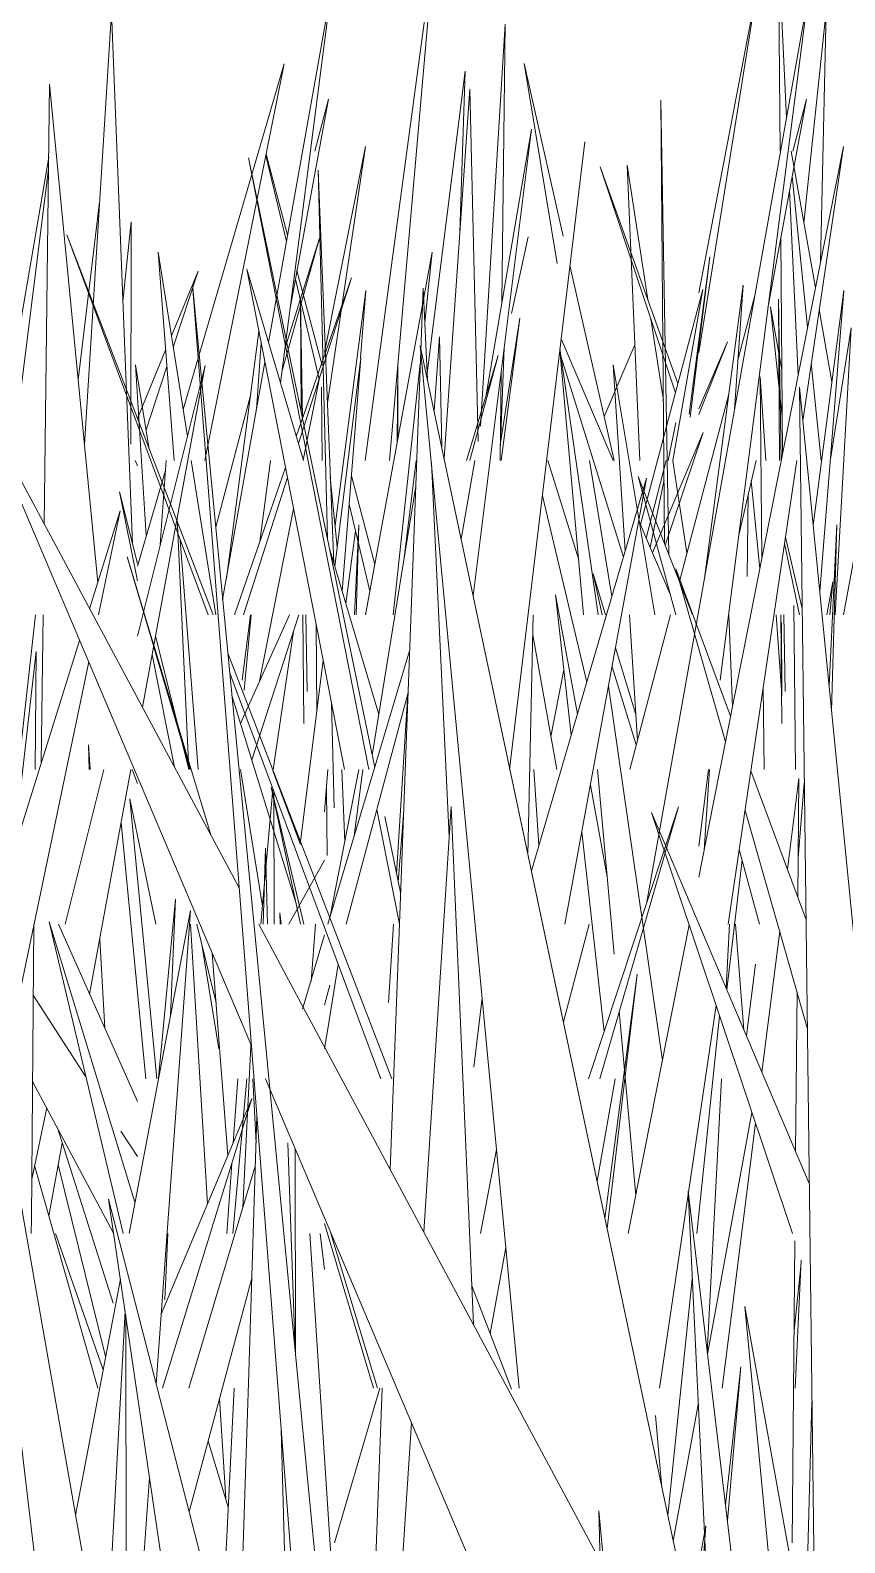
# Model space of a CAD drawing. Header units: millimetres. Extents: x -9575 to 27274, y -4387 to 11354.
# Drawn here: x -5674.74 to -5660.2, y 3088.62 to 3115.61 of the extents above; entities that cross this region are included whole.
import ezdxf

# ---------------------------------------------------------------- set-up
doc = ezdxf.new("R2010")
doc.units = ezdxf.units.MM
doc.layers.add('G-IMPT', color=8, linetype='Continuous', lineweight=9)

# ---------------------------------------------------------------- blocks, each defined once
blk = doc.blocks.new('Grass Array - 25_dwg-V15-North')
at = {"layer": 'G-IMPT'}
for p, q in [((-5673.769, 3108.214), (-5673.289, 3115.928)), ((-5672.911, 3106.442), (-5673.289, 3115.928)), ((-5672.008, 3108.838), (-5670.207, 3115.003)), ((-5671.624, 3107.931), (-5670.207, 3115.003)), ((-5663.417, 3106.445), (-5663.481, 3114.36)), ((-5663.34, 3106.251), (-5663.481, 3114.36)), ((-5669.989, 3108.356), (-5669.006, 3111.189)), ((-5669.952, 3108.232), (-5669.006, 3111.189)), ((-5663.847, 3106.788), (-5662.732, 3110.977)), ((-5663.269, 3107.931), (-5662.732, 3110.977)), ((-5669.301, 3106.034), (-5668.838, 3109.76)), ((-5669.17, 3105.594), (-5668.838, 3109.76)), ((-5661.679, 3106.197), (-5661.712, 3109.423)), ((-5661.611, 3107.931), (-5661.712, 3109.423)), ((-5663.355, 3107.931), (-5663.218, 3108.609)), ((-5663.631, 3106.283), (-5662.729, 3108.429)), ((-5663.406, 3106.417), (-5662.729, 3108.429)), ((-5672.416, 3106.427), (-5672.313, 3107.931)), ((-5665.502, 3107.931), (-5664.949, 3106.158)), ((-5664.949, 3106.158), (-5665.502, 3107.931)), ((-5663.742, 3106.543), (-5663.39, 3107.931)), ((-5672.825, 3106.044), (-5672.326, 3107.752)), ((-5671.093, 3105.172), (-5670.181, 3107.803)), ((-5670.93, 3105.172), (-5670.146, 3107.625)), ((-5663.671, 3106.376), (-5663.426, 3107.582)), ((-5673.142, 3107.369), (-5672.825, 3105.778)), ((-5673.142, 3107.369), (-5672.825, 3106.093)), ((-5665.598, 3107.297), (-5664.805, 3103.974)), ((-5671.909, 3102.418), (-5672.115, 3106.902)), ((-5664.692, 3105.907), (-5664.469, 3105.172)), ((-5664.692, 3105.907), (-5664.533, 3105.172)), ((-5660.414, 3105.761), (-5660.52, 3105.172)), ((-5660.52, 3105.172), (-5660.414, 3105.761)), ((-5660.414, 3105.761), (-5660.465, 3105.172)), ((-5674.895, 3102.927), (-5674.646, 3105.172)), ((-5670.984, 3103.238), (-5670.113, 3105.172)), ((-5670.783, 3102.589), (-5669.941, 3105.172)), ((-5665.854, 3100.893), (-5665.759, 3105.172)), ((-5661.331, 3103.831), (-5661.423, 3105.172)), ((-5661.325, 3103.736), (-5661.332, 3105.04)), ((-5672.502, 3104.799), (-5671.907, 3102.413)), ((-5665.766, 3104.82), (-5665.34, 3102.413)), ((-5665.34, 3102.413), (-5665.766, 3104.82)), ((-5672.563, 3104.468), (-5672.161, 3102.455)), ((-5664.291, 3104.586), (-5663.931, 3103.398)), ((-5669.911, 3101.121), (-5669.508, 3104.365)), ((-5664.354, 3104.247), (-5663.921, 3102.857)), ((-5663.921, 3102.857), (-5664.354, 3104.247)), ((-5661.639, 3102.413), (-5661.654, 3103.882)), ((-5672.825, 3102.164), (-5672.921, 3102.413)), ((-5669.484, 3101.661), (-5669.424, 3102.413)), ((-5665.749, 3102.413), (-5665.659, 3101.063)), ((-5672.478, 3096.895), (-5672.959, 3101.893)), ((-5672.496, 3099.654), (-5672.959, 3101.893)), ((-5671.42, 3098.253), (-5671.762, 3099.654)), ((-5669.726, 3098.632), (-5669.645, 3099.654)), ((-5671.373, 3097.433), (-5671.683, 3099.328))]:
    blk.add_line(p, q, dxfattribs=at)
blk = doc.blocks.new('Grass Array - Grass Array-440235-North')
blk.add_blockref('Grass Array - 25_dwg-V15-North', (0, 0))
blk = doc.blocks.new('Grass Array - 25_dwg-V20-North')
at = {"layer": 'G-IMPT'}
for p, q in [((-5661.242, 3114.04), (-5661.386, 3117.22)), ((-5661.356, 3113.449), (-5661.386, 3117.22)), ((-5668.762, 3107.931), (-5667.528, 3117.087)), ((-5668.327, 3107.931), (-5667.528, 3117.087)), ((-5662.808, 3109.856), (-5661.771, 3116.317)), ((-5662.808, 3110.919), (-5661.771, 3116.317)), ((-5660.93, 3112.166), (-5660.533, 3115.949)), ((-5660.635, 3111.466), (-5660.533, 3115.949)), ((-5667.653, 3109.485), (-5666.978, 3114.874)), ((-5667.071, 3112), (-5666.978, 3114.874)), ((-5667.351, 3107.967), (-5666.894, 3114.552)), ((-5666.746, 3108.267), (-5666.894, 3114.552)), ((-5670.165, 3111.833), (-5670.533, 3113.373)), ((-5670.145, 3111.947), (-5670.529, 3113.395)), ((-5661.157, 3113.449), (-5660.725, 3111.009)), ((-5660.725, 3111.009), (-5661.157, 3113.449)), ((-5661.138, 3113.002), (-5660.864, 3110.31)), ((-5661.035, 3109.448), (-5661.184, 3112.751)), ((-5672.937, 3112.185), (-5673.084, 3110.766)), ((-5672.937, 3112.185), (-5672.941, 3108.218)), ((-5670.248, 3109.511), (-5669.574, 3111.898)), ((-5670.195, 3109.923), (-5669.574, 3111.898)), ((-5666.146, 3110.55), (-5665.85, 3111.919)), ((-5661.313, 3108.041), (-5661.344, 3111.883)), ((-5672.218, 3110.15), (-5671.743, 3111.304)), ((-5672.186, 3109.951), (-5671.743, 3111.304)), ((-5669.579, 3109.378), (-5670.006, 3111.165)), ((-5669.529, 3109.626), (-5669.978, 3111.317)), ((-5661.325, 3109.543), (-5661.529, 3110.67)), ((-5661.319, 3108.716), (-5661.529, 3110.67)), ((-5660.657, 3110.621), (-5660.429, 3109.333)), ((-5660.429, 3109.333), (-5660.657, 3110.621)), ((-5666.348, 3108.201), (-5665.999, 3110.466)), ((-5666.335, 3107.931), (-5665.999, 3110.466)), ((-5672.825, 3108.676), (-5672.321, 3109.899)), ((-5666.346, 3108.215), (-5666.277, 3109.945)), ((-5662.808, 3108.85), (-5662.291, 3110.048)), ((-5662.808, 3108.747), (-5662.291, 3110.048)), ((-5672.67, 3108.475), (-5672.299, 3109.607)), ((-5660.798, 3109.666), (-5660.622, 3107.931)), ((-5668.072, 3106.143), (-5667.848, 3107.931)), ((-5668.587, 3106.072), (-5669.006, 3107.652)), ((-5661.719, 3105.994), (-5661.869, 3107.564)), ((-5668.675, 3105.597), (-5669.046, 3107.151)), ((-5661.94, 3105.861), (-5661.923, 3107.331)), ((-5669.106, 3105.377), (-5668.932, 3106.672)), ((-5670.921, 3103.828), (-5670.793, 3105.172)), ((-5662.269, 3105.172), (-5662.205, 3103.539))]:
    blk.add_line(p, q, dxfattribs=at)
blk = doc.blocks.new('Grass Array - Grass Array-V24-North')
blk.add_blockref('Grass Array - 25_dwg-V20-North', (0, 0))
blk = doc.blocks.new('Grass Array - 25_dwg-V34-North')
at = {"layer": 'G-IMPT'}
for p, q in [((-5672.825, 3105.592), (-5673.007, 3106.208)), ((-5672.825, 3105.602), (-5673.007, 3106.208)), ((-5671.883, 3102.413), (-5672.536, 3104.617)), ((-5671.865, 3102.413), (-5672.533, 3104.632))]:
    blk.add_line(p, q, dxfattribs=at)
blk = doc.blocks.new('Grass Array - 25_dwg-V37-North')
at = {"layer": 'G-IMPT'}
for p, q in [((-5672.825, 3105.592), (-5673.007, 3106.208)), ((-5672.825, 3105.602), (-5673.007, 3106.208)), ((-5671.883, 3102.413), (-5672.536, 3104.617)), ((-5671.865, 3102.413), (-5672.533, 3104.632))]:
    blk.add_line(p, q, dxfattribs=at)
blk = doc.blocks.new('Grass Array - Grass Array-440908-North')
for name in ['Grass Array - 25_dwg-V34-North', 'Grass Array - 25_dwg-V37-North', 'Grass Array - 25_dwg-V37-North']:
    blk.add_blockref(name, (0, 0))
blk = doc.blocks.new('Grass Array - 25_dwg-V45-North')
at = {"layer": 'G-IMPT'}
for p, q in [((-5666.699, 3108.542), (-5666.26, 3115.713)), ((-5666.318, 3110.766), (-5666.26, 3115.713)), ((-5670.101, 3110.645), (-5669.415, 3114.378)), ((-5669.66, 3113.449), (-5669.415, 3114.378)), ((-5675.139, 3109.067), (-5674.407, 3113.341)), ((-5669.484, 3109.853), (-5668.756, 3113.531)), ((-5669.434, 3108.952), (-5668.756, 3113.531)), ((-5675.017, 3108.276), (-5674.41, 3113.135)), ((-5673.5, 3112.535), (-5673.88, 3109.365)), ((-5671.237, 3105.821), (-5670.655, 3110.227)), ((-5660.458, 3107.952), (-5660.089, 3110.298)), ((-5660.37, 3105.172), (-5660.089, 3110.298)), ((-5670.699, 3108.838), (-5670.617, 3110.031)), ((-5664.493, 3108.713), (-5663.946, 3109.994)), ((-5672.666, 3106.588), (-5672.861, 3109.633)), ((-5672.612, 3108.128), (-5672.861, 3109.633)), ((-5669.864, 3107.936), (-5669.567, 3109.434)), ((-5666.351, 3107.931), (-5666.333, 3109.507)), ((-5671.427, 3106.741), (-5670.802, 3109.114)), ((-5669.525, 3107.931), (-5669.541, 3109.239)), ((-5669.257, 3106.383), (-5669.382, 3107.638)), ((-5670.646, 3103.989), (-5670.036, 3107.066)), ((-5669.635, 3105.012), (-5669.621, 3103.458)), ((-5670.402, 3102.413), (-5670.037, 3104.879)), ((-5665.444, 3103.003), (-5665.213, 3104.194)), ((-5669.437, 3100.878), (-5669.452, 3102.067))]:
    blk.add_line(p, q, dxfattribs=at)
blk = doc.blocks.new('Grass Array - 25_dwg-V46-North')
at = {"layer": 'G-IMPT'}
for p, q in [((-5670.486, 3110.034), (-5669.38, 3116.238)), ((-5670.273, 3109.315), (-5669.38, 3116.238)), ((-5665.225, 3111.932), (-5665.923, 3115.009)), ((-5665.336, 3111.445), (-5665.923, 3115.009)), ((-5663.177, 3109.305), (-5664.567, 3113.171)), ((-5663.222, 3109.136), (-5664.567, 3113.171)), ((-5663.857, 3107.931), (-5664.084, 3113.195)), ((-5663.715, 3110.802), (-5664.084, 3113.195)), ((-5668.753, 3105.172), (-5667.562, 3111.647)), ((-5667.697, 3110.394), (-5667.562, 3111.647)), ((-5662.98, 3108.756), (-5662.611, 3111.56)), ((-5662.96, 3108.699), (-5662.611, 3111.56)), ((-5664.316, 3107.931), (-5665.105, 3111.408)), ((-5669.295, 3106.767), (-5668.746, 3110.964)), ((-5668.843, 3109.76), (-5668.746, 3110.964)), ((-5669.9, 3108.783), (-5669.916, 3110.805)), ((-5669.88, 3108.686), (-5669.916, 3110.805)), ((-5663.437, 3108.999), (-5663.662, 3110.457)), ((-5671.303, 3105.449), (-5670.548, 3109.683)), ((-5668.259, 3105.172), (-5667.776, 3109.658)), ((-5668.188, 3108.241), (-5668.179, 3109.607)), ((-5668.177, 3108.301), (-5668.179, 3109.607)), ((-5672.825, 3107.834), (-5672.866, 3107.931)), ((-5670.638, 3106.485), (-5670.451, 3107.931)), ((-5664.356, 3105.504), (-5664.756, 3107.931)), ((-5663.018, 3106.282), (-5663.271, 3107.921)), ((-5662.093, 3106.597), (-5661.783, 3107.931)), ((-5668.873, 3106.781), (-5668.951, 3105.172)), ((-5668.873, 3106.781), (-5668.918, 3105.172)), ((-5661.275, 3106.448), (-5661.011, 3105.172)), ((-5661.258, 3106.558), (-5660.962, 3105.285)), ((-5670.957, 3104.011), (-5670.807, 3105.172)), ((-5669.856, 3103.234), (-5669.872, 3105.172)), ((-5669.797, 3103.804), (-5669.82, 3105.172)), ((-5669.916, 3101.076), (-5670.405, 3102.391))]:
    blk.add_line(p, q, dxfattribs=at)
blk = doc.blocks.new('Grass Array - Grass Array-V47-North')
for name in ['Grass Array - 25_dwg-V45-North', 'Grass Array - 25_dwg-V46-North']:
    blk.add_blockref(name, (0, 0))
blk = doc.blocks.new('Grass Array - 25_dwg-V50-North')
at = {"layer": 'G-IMPT'}
for p, q in [((-5674.487, 3106.794), (-5674.391, 3114.644)), ((-5673.531, 3105.753), (-5674.391, 3114.644)), ((-5661.571, 3110.645), (-5660.885, 3114.378)), ((-5661.13, 3113.449), (-5660.885, 3114.378)), ((-5666.832, 3105.514), (-5665.791, 3113.84)), ((-5666.609, 3109.067), (-5665.791, 3113.84)), ((-5664.841, 3113.616), (-5666.183, 3102.413)), ((-5668.692, 3102.413), (-5670.84, 3113.33)), ((-5670.84, 3113.33), (-5668.59, 3102.451)), ((-5662.55, 3101.795), (-5660.226, 3113.531)), ((-5660.951, 3108.635), (-5660.226, 3113.531)), ((-5672.457, 3111.645), (-5671.932, 3108.359)), ((-5672.457, 3111.645), (-5672.169, 3107.931)), ((-5672.169, 3107.931), (-5672.457, 3111.645)), ((-5670.783, 3100.053), (-5671.844, 3111.062)), ((-5666.943, 3048), (-5671.844, 3111.062)), ((-5662.706, 3105.821), (-5662.016, 3111.055)), ((-5662.169, 3108.838), (-5662.016, 3111.055)), ((-5662.106, 3109.742), (-5661.802, 3110.897)), ((-5664.861, 3105.172), (-5665.286, 3109.902)), ((-5664.599, 3105.172), (-5665.283, 3109.927)), ((-5672.825, 3104.796), (-5671.615, 3109.625)), ((-5672.736, 3103.527), (-5671.615, 3109.625)), ((-5666.949, 3107.931), (-5666.389, 3109.803)), ((-5666.889, 3107.931), (-5666.389, 3109.803)), ((-5664.118, 3106.316), (-5664.331, 3109.633)), ((-5663.593, 3105.172), (-5664.331, 3109.633)), ((-5663.153, 3105.772), (-5662.272, 3109.114)), ((-5659.92, 3098.254), (-5661.011, 3109.239)), ((-5660.721, 3085.859), (-5661.011, 3109.239)), ((-5671.864, 3107.931), (-5671.423, 3105.172)), ((-5667.045, 3106.522), (-5666.804, 3107.931)), ((-5662.28, 3099.654), (-5661.055, 3107.931)), ((-5667.858, 3107.468), (-5668.636, 3102.67)), ((-5665.793, 3100.606), (-5663.738, 3107.612)), ((-5665.194, 3099.654), (-5663.738, 3107.612)), ((-5673.678, 3105.284), (-5673.132, 3107.028)), ((-5673.519, 3105.172), (-5673.132, 3107.028)), ((-5672.059, 3106.507), (-5671.742, 3102.413)), ((-5671.742, 3102.413), (-5672.059, 3106.507)), ((-5661.108, 3105.341), (-5661.081, 3102.413)), ((-5674.54, 3102.534), (-5674.507, 3105.172)), ((-5663.901, 3102.933), (-5664.045, 3105.172)), ((-5663.977, 3102.642), (-5663.311, 3105.172)), ((-5675.442, 3099.654), (-5673.856, 3104.715)), ((-5675.033, 3100.959), (-5674.631, 3104.519)), ((-5674.648, 3102.413), (-5674.631, 3104.519)), ((-5669.428, 3099.654), (-5667.967, 3104.532)), ((-5675.247, 3096.895), (-5673.694, 3104.334)), ((-5663.456, 3097.221), (-5664.417, 3103.902)), ((-5669.098, 3099.654), (-5667.995, 3103.786)), ((-5667.996, 3103.773), (-5668.198, 3100.553)), ((-5663.977, 3102.642), (-5664.038, 3102.413)), ((-5674.113, 3099.654), (-5673.422, 3102.413)), ((-5673.678, 3098.404), (-5672.941, 3102.413)), ((-5670.982, 3102.413), (-5670.593, 3099.974)), ((-5669.376, 3099.827), (-5668.873, 3102.413)), ((-5668.956, 3101.23), (-5668.799, 3102.413)), ((-5664.316, 3099.117), (-5664.612, 3102.413)), ((-5662.712, 3100.978), (-5662.613, 3102.413)), ((-5670.44, 3102.099), (-5669.911, 3099.654)), ((-5670.44, 3102.099), (-5669.853, 3099.654)), ((-5667.226, 3101.756), (-5667.715, 3094.165)), ((-5667.226, 3101.756), (-5666.829, 3092.514)), ((-5664.772, 3096.895), (-5663.169, 3101.747)), ((-5664.574, 3096.895), (-5663.169, 3101.747)), ((-5662.55, 3101.795), (-5662.808, 3100.492)), ((-5673.116, 3101.46), (-5672.674, 3096.895)), ((-5668.15, 3099.654), (-5668.552, 3101.7)), ((-5668.128, 3100.217), (-5668.409, 3101.573)), ((-5670.125, 3099.654), (-5669.484, 3100.794)), ((-5662.03, 3100.795), (-5662.306, 3098.489)), ((-5672.446, 3096.913), (-5672.143, 3100.1)), ((-5672.234, 3098.029), (-5672.143, 3100.1)), ((-5672.974, 3094.136), (-5671.879, 3099.896)), ((-5672.488, 3091.452), (-5671.879, 3099.896)), ((-5670.783, 3100.053), (-5665.834, 3048.716)), ((-5670.256, 3099.654), (-5670.281, 3099.857)), ((-5670.274, 3099.654), (-5670.281, 3099.857)), ((-5674.716, 3094.395), (-5674.671, 3099.653)), ((-5674.399, 3099.695), (-5673.078, 3094.136)), ((-5674.399, 3099.695), (-5672.868, 3094.694)), ((-5672.868, 3094.694), (-5674.399, 3099.695)), ((-5668.254, 3099.654), (-5668.342, 3098.257)), ((-5664.765, 3099.654), (-5665.223, 3097.915)), ((-5662.977, 3099.641), (-5664.067, 3094.136)), ((-5669.881, 3098.141), (-5669.484, 3099.466)), ((-5671.209, 3095.526), (-5671.488, 3099.135)), ((-5671.209, 3095.526), (-5671.488, 3099.135)), ((-5669.241, 3098.938), (-5669.428, 3097.786)), ((-5669.388, 3098.569), (-5669.484, 3098.208)), ((-5666.671, 3098.342), (-5666.819, 3097.106)), ((-5663.931, 3094.822), (-5664.225, 3098.101)), ((-5663.505, 3091.377), (-5662.495, 3098.201)), ((-5669.484, 3097.435), (-5669.428, 3097.786)), ((-5670.943, 3094.597), (-5670.796, 3097.599)), ((-5670.707, 3095.745), (-5670.762, 3096.895)), ((-5674.71, 3095.107), (-5674.443, 3096.377)), ((-5672.398, 3092.694), (-5670.783, 3096.542)), ((-5672.377, 3091.377), (-5670.783, 3096.542)), ((-5674.404, 3094.451), (-5674.166, 3095.748)), ((-5670.011, 3092.052), (-5670.139, 3095.755)), ((-5670.006, 3091.993), (-5670.011, 3095.653)), ((-5666.704, 3094.136), (-5666.414, 3095.637)), ((-5671.907, 3091.377), (-5670.72, 3095.339)), ((-5673.339, 3094.748), (-5668.549, 3062.23)), ((-5673.339, 3094.748), (-5671.257, 3086.684)), ((-5661.589, 3083.1), (-5662.998, 3094.888)), ((-5662.606, 3086.7), (-5662.998, 3094.888)), ((-5674.716, 3094.395), (-5674.718, 3094.136)), ((-5668.772, 3079.196), (-5669.748, 3094.136)), ((-5669.484, 3093.493), (-5669.565, 3094.136)), ((-5666.248, 3093.888), (-5666.53, 3092.35)), ((-5673.93, 3089.111), (-5673.129, 3093.323)), ((-5670.785, 3093.339), (-5671.898, 3089.168)), ((-5673.404, 3086.119), (-5673.044, 3092.747)), ((-5673.022, 3083.948), (-5673.034, 3092.682)), ((-5671.229, 3088.728), (-5671.1, 3091.377)), ((-5669.309, 3088.618), (-5668.5, 3091.377)), ((-5668.605, 3080.341), (-5667.934, 3090.759)), ((-5663.463, 3089.595), (-5663.578, 3090.886)), ((-5671.203, 3089.254), (-5671.562, 3090.427)), ((-5671.203, 3089.254), (-5671.562, 3090.427)), ((-5672.608, 3089.786), (-5673.022, 3084.039)), ((-5671.229, 3088.728), (-5671.317, 3086.918))]:
    blk.add_line(p, q, dxfattribs=at)
blk = doc.blocks.new('Grass Array - 25_dwg-V51-North')
at = {"layer": 'G-IMPT'}
for p, q in [((-5663.741, 3100.018), (-5660.85, 3116.238)), ((-5662.426, 3104.011), (-5660.85, 3116.238)), ((-5669.432, 3106.522), (-5669.598, 3113.106)), ((-5669.321, 3106.102), (-5669.598, 3113.106)), ((-5671.562, 3105.172), (-5674.087, 3111.952)), ((-5671.473, 3105.172), (-5674.087, 3111.952)), ((-5660.223, 3105.172), (-5659.031, 3111.647)), ((-5669.126, 3102.413), (-5670.873, 3111.341)), ((-5669.863, 3107.931), (-5670.873, 3111.341)), ((-5668.137, 3099.983), (-5667.726, 3111.004)), ((-5667.648, 3109.371), (-5667.726, 3111.004)), ((-5660.765, 3106.767), (-5660.216, 3110.964)), ((-5660.648, 3105.588), (-5660.216, 3110.964)), ((-5661.363, 3107.931), (-5661.386, 3110.805)), ((-5661.337, 3107.931), (-5661.386, 3110.805)), ((-5667.531, 3108.818), (-5667.431, 3110.134)), ((-5667.394, 3108.171), (-5667.431, 3110.134)), ((-5664.336, 3107.931), (-5665.262, 3110.098)), ((-5667.776, 3109.974), (-5666.01, 3091.377)), ((-5667.776, 3109.974), (-5665.476, 3099.11)), ((-5662.978, 3087.307), (-5667.776, 3109.974)), ((-5664.151, 3106.204), (-5665.29, 3109.865)), ((-5670.789, 3097.486), (-5675.688, 3109.032)), ((-5671.008, 3100.305), (-5675.688, 3109.032)), ((-5667.261, 3101.22), (-5667.577, 3107.887)), ((-5663.216, 3105.172), (-5663.886, 3107.642)), ((-5662.918, 3105.172), (-5663.886, 3107.642)), ((-5663.32, 3105.556), (-5663.869, 3106.839)), ((-5660.343, 3106.781), (-5660.482, 3103.909)), ((-5660.343, 3106.781), (-5660.437, 3103.46)), ((-5668.518, 3103.393), (-5669.402, 3106.375)), ((-5671.883, 3102.413), (-5673.007, 3106.208)), ((-5671.515, 3101.25), (-5673.007, 3106.208)), ((-5662.33, 3102.906), (-5663.216, 3105.997)), ((-5662.239, 3103.368), (-5663.216, 3105.997)), ((-5664.972, 3103.404), (-5665.362, 3105.532)), ((-5665.083, 3103.025), (-5665.362, 3105.532)), ((-5661.326, 3103.234), (-5661.342, 3105.172)), ((-5661.267, 3103.804), (-5661.29, 3105.172)), ((-5669.746, 3100.694), (-5671.21, 3104.491)), ((-5668.48, 3096.895), (-5671.176, 3104.136)), ((-5669.991, 3100.024), (-5671.138, 3103.736)), ((-5669.312, 3101.731), (-5669.359, 3103.602)), ((-5667.107, 3050.293), (-5676.446, 3103.428)), ((-5673.683, 3102.413), (-5673.696, 3102.857)), ((-5673.67, 3102.413), (-5673.696, 3102.857)), ((-5669.124, 3101.122), (-5669.175, 3102.413)), ((-5662.633, 3102.413), (-5662.808, 3101.049)), ((-5660.893, 3099.75), (-5661.875, 3102.391)), ((-5661.222, 3100.635), (-5661.018, 3102.253)), ((-5661.037, 3100.137), (-5661.018, 3102.253)), ((-5670.405, 3102.064), (-5670.622, 3099.654)), ((-5670.391, 3102.027), (-5670.383, 3099.654)), ((-5664.441, 3100.502), (-5664.74, 3102.135)), ((-5661.031, 3100.838), (-5660.923, 3102.173)), ((-5668.168, 3100.406), (-5668.076, 3101.612)), ((-5661.135, 3094.136), (-5663.648, 3101.647)), ((-5660.835, 3095.028), (-5663.648, 3101.647)), ((-5660.869, 3097.808), (-5661.98, 3101.683)), ((-5664.494, 3097.735), (-5664.892, 3101.305)), ((-5670.582, 3099.654), (-5670.538, 3101.012)), ((-5670.501, 3099.654), (-5670.538, 3101.012)), ((-5661.721, 3099.654), (-5662.083, 3100.989)), ((-5669.746, 3100.694), (-5668.282, 3096.895)), ((-5668.137, 3099.983), (-5668.312, 3095.279)), ((-5673.623, 3098.282), (-5674.235, 3099.654)), ((-5671.571, 3094.665), (-5671.876, 3099.654)), ((-5669.983, 3098.395), (-5670.658, 3099.654)), ((-5662.315, 3098.511), (-5662.256, 3099.654)), ((-5661.999, 3097.767), (-5662.148, 3099.654)), ((-5673.407, 3097.798), (-5673.498, 3099.383)), ((-5661.679, 3097.013), (-5661.362, 3099.527)), ((-5662.978, 3087.307), (-5665.476, 3099.11)), ((-5663.906, 3098.765), (-5664.48, 3094.403)), ((-5664.48, 3094.404), (-5663.906, 3098.765)), ((-5664.443, 3094.226), (-5663.906, 3098.765)), ((-5661.957, 3097.669), (-5661.791, 3098.943)), ((-5674.682, 3098.389), (-5673.742, 3096.93)), ((-5673.623, 3098.282), (-5672.825, 3096.492)), ((-5669.983, 3098.395), (-5663.26, 3085.859)), ((-5661.077, 3095.598), (-5661.052, 3098.446)), ((-5662.838, 3094.136), (-5662.435, 3098.022)), ((-5670.87, 3096.895), (-5671.119, 3094.136)), ((-5671.114, 3095.753), (-5671.033, 3096.895)), ((-5664.685, 3083.1), (-5670.538, 3096.895)), ((-5664.622, 3095.072), (-5664.297, 3096.895)), ((-5662.654, 3092.01), (-5662.399, 3096.895)), ((-5673.249, 3094.142), (-5674.695, 3096.848)), ((-5670.838, 3091.658), (-5670.692, 3096.235)), ((-5662.65, 3091.98), (-5661.857, 3096.293)), ((-5662.23, 3092.641), (-5661.793, 3096.103)), ((-5673.255, 3092.893), (-5674.253, 3096.02)), ((-5673.119, 3095.964), (-5672.825, 3095.507)), ((-5674.659, 3095.349), (-5673.532, 3091.377)), ((-5673.392, 3091.939), (-5674.238, 3095.358)), ((-5671.229, 3094.136), (-5671.14, 3095.384)), ((-5668.614, 3091.377), (-5669.484, 3094.316)), ((-5673.436, 3091.705), (-5674.287, 3094.136)), ((-5672.334, 3092.951), (-5672.28, 3094.136)), ((-5669.373, 3094.136), (-5668.542, 3091.377)), ((-5661.139, 3088.618), (-5661.091, 3094.005)), ((-5660.977, 3093.662), (-5661.087, 3091.377)), ((-5675.268, 3093.519), (-5669.855, 3048)), ((-5660.982, 3093.544), (-5661.105, 3092.402)), ((-5666.859, 3093.204), (-5666.146, 3091.356)), ((-5663.36, 3089.11), (-5662.923, 3093.323)), ((-5660.568, 3084.974), (-5661.986, 3092.831)), ((-5659.009, 3061.988), (-5661.986, 3092.831)), ((-5662.23, 3092.641), (-5662.389, 3091.377)), ((-5662.329, 3089.29), (-5662.056, 3091.757)), ((-5662.295, 3089.013), (-5662.056, 3091.757)), ((-5670.838, 3091.658), (-5671.025, 3085.859)), ((-5671.358, 3091.19), (-5671.249, 3089.404)), ((-5668.458, 3091.377), (-5668.861, 3080.554)), ((-5663.263, 3088.651), (-5662.816, 3091.082)), ((-5660.908, 3086.859), (-5660.787, 3091.14)), ((-5670.019, 3081.89), (-5670.256, 3090.637)), ((-5660.79, 3048), (-5664.588, 3089.187)), ((-5664.409, 3081.915), (-5664.588, 3089.187)), ((-5663.746, 3083.1), (-5662.683, 3088.921)), ((-5663.52, 3077.602), (-5662.683, 3088.921))]:
    blk.add_line(p, q, dxfattribs=at)
blk = doc.blocks.new('Grass Array - Grass Array-V52-North')
for name in ['Grass Array - 25_dwg-V50-North', 'Grass Array - 25_dwg-V51-North', 'Grass Array - 25_dwg-V37-North', 'Grass Array - 25_dwg-V37-North', 'Grass Array - 25_dwg-V37-North']:
    blk.add_blockref(name, (0, 0))
blk = doc.blocks.new('Grass Array - Grass Array-V53-North')
blk.add_blockref('Grass Array - 25_dwg-V37-North', (0, 0))
blk.add_blockref('Grass Array - 25_dwg-V37-North', (0, 0))
blk.add_blockref('Grass Array - 25_dwg-V37-North', (0, 0))
blk.add_blockref('Grass Array - 25_dwg-V37-North', (0, 0))

msp = doc.modelspace()

# ---------------------------------------------------------------- block references
for name in ['Grass Array - Grass Array-V47-North', 'Grass Array - Grass Array-V52-North', 'Grass Array - Grass Array-440235-North', 'Grass Array - Grass Array-V24-North', 'Grass Array - Grass Array-440908-North', 'Grass Array - Grass Array-V53-North', 'Grass Array - Grass Array-V53-North']:
    msp.add_blockref(name, (0, 0))

doc.saveas('drawing.dxf')
